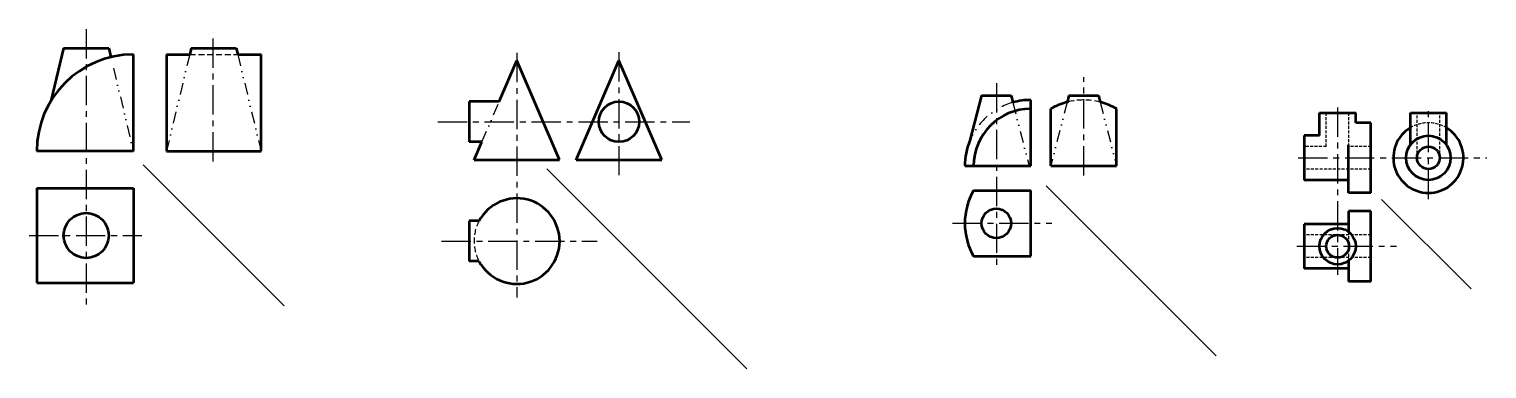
# Model space of a CAD drawing. Header units: millimetres. Extents: x 1062 to 2642, y 299 to 667.
import ezdxf

# ---------------------------------------------------------------- set-up
doc = ezdxf.new("R2010")
doc.units = ezdxf.units.MM
for name, pattern in [('CENTER', [50.8, 31.75, -6.35, 6.35, -6.35]), ('DIVIDE', [31.75, 12.7, -6.35, 0, -6.35, 0, -6.35]), ('HIDDEN', [9.525, 6.35, -3.175])]:
    doc.linetypes.add(name, pattern=pattern)
for name, color, linetype in [('中心线', 1, 'CENTER'), ('双点画线', 6, 'DIVIDE'), ('细实线', 7, 'Continuous'), ('虚线', 5, 'HIDDEN')]:
    doc.layers.add(name, color=color, linetype=linetype)
doc.layers.add('粗实线', color=7, linetype='Continuous', lineweight=50)

msp = doc.modelspace()

# ---------------------------------------------------------------- linework, layer by layer
at = {"layer": '中心线'}
for p, q in [((1123.9, 666.9), (1123.9, 368.2)), ((1261.5, 523.5), (1261.5, 663.2)), ((1590.8, 641.1), (1590.8, 376)), ((1701.5, 641.8), (1701.5, 507.3)), ((2110.5, 608.4), (2110.5, 406.6)), ((2205.2, 508.3), (2205.2, 614.9)), ((2480.4, 582), (2480.4, 400.4)), ((2578.8, 482.6), (2578.8, 584)), ((1505.1, 566.5), (1778.2, 566.5)), ((2437.6, 527.4), (2642.1, 527.4)), ((1062.2, 443.2), (1184.2, 443.2)), ((2062.8, 456.4), (2170.6, 456.4)), ((1509, 437.1), (1677.7, 437.1)), ((2436, 431.5), (2544.2, 431.5))]:
    msp.add_line(p, q, dxfattribs=at)
at = {"layer": '双点画线'}
for p, q in [((1236.2, 639.4), (1211, 534.6)), ((1288.3, 639.4), (1313.6, 534.6)), ((1153.6, 624.7), (1175.2, 534.6)), ((1552.7, 544.6), (1571.6, 588.4)), ((2128.4, 587.4), (2146.2, 518.6)), ((2187.3, 587.8), (2169.5, 518.6)), ((2223.1, 587.8), (2240.9, 518.6))]:
    msp.add_line(p, q, dxfattribs=at)
msp.add_arc((2147.8, 518.6), 71.5, 105.7334, 157.4196, dxfattribs=at)
at = {"layer": '粗实线'}
for p, q in [((1099.4, 646.1), (1085.7, 588.9)), ((1099.6, 646.1), (1148.5, 646.1)), ((1148.5, 646.1), (1150.8, 636.5)), ((1175.2, 534.6), (1175.2, 639.4)), ((1211, 639.4), (1211, 534.6)), ((1211, 639.4), (1236.2, 639.4)), ((1237.8, 646.1), (1236.2, 639.4)), ((1237.8, 646.1), (1286.7, 646.1)), ((1286.7, 646.1), (1288.3, 639.4)), ((1288.3, 639.4), (1313.6, 639.4)), ((1313.6, 534.6), (1313.6, 639.4)), ((1571.6, 588.4), (1590.8, 632.9)), ((1637.1, 525.3), (1590.8, 632.9)), ((1655.2, 525.3), (1701.5, 632.9)), ((1747.9, 525.3), (1701.5, 632.9)), ((1539.2, 588.4), (1539.2, 544.6)), ((1571.6, 588.4), (1539.2, 588.4)), ((2094.4, 594.8), (2081.8, 546)), ((2094.4, 594.8), (2126.5, 594.8)), ((2126.5, 594.8), (2128.4, 587.4)), ((2147.8, 518.6), (2147.8, 590)), ((2189.2, 594.8), (2187.1, 586.9)), ((2189.2, 594.8), (2221.3, 594.8)), ((2221.3, 594.8), (2223.1, 587.8)), ((2169.5, 518.6), (2169.5, 580.5)), ((2240.9, 518.6), (2240.9, 580.5)), ((2460.8, 551.5), (2460.8, 576.3)), ((2460.8, 576.3), (2500, 576.3)), ((2500, 565.4), (2500, 576.3)), ((2559.2, 541.5), (2559.2, 576.3)), ((2559.2, 576.3), (2598.4, 576.3)), ((2598.4, 541.5), (2598.4, 576.3)), ((2516.5, 565.4), (2500, 565.4)), ((2516.5, 489.4), (2516.5, 565.4)), ((1552.7, 544.6), (1539.2, 544.6)), ((1544.4, 525.3), (1552.7, 544.6)), ((2460.8, 551.5), (2444, 551.5)), ((2444, 551.5), (2444, 503.3)), ((2492.2, 489.4), (2492.2, 541.5)), ((1175.2, 534.6), (1070.5, 534.6)), ((1211, 534.6), (1313.6, 534.6)), ((1544.4, 525.3), (1637.1, 525.3)), ((1655.2, 525.3), (1747.9, 525.3)), ((2076.4, 518.6), (2147.8, 518.6)), ((2169.5, 518.6), (2240.9, 518.6)), ((1070.5, 494.5), (1070.5, 392)), ((1070.5, 494.5), (1175.2, 494.5)), ((1175.2, 494.5), (1175.2, 392)), ((2085.9, 492.1), (2147.8, 492.1)), ((2147.8, 420.7), (2147.8, 492.1)), ((2492.2, 503.3), (2444, 503.3)), ((2516.5, 489.4), (2492.2, 489.4)), ((1539.2, 459), (1539.2, 415.2)), ((1549.9, 459), (1539.2, 459)), ((2492.2, 469.5), (2492.2, 447.2)), ((2516.5, 469.5), (2492.2, 469.5)), ((2516.5, 393.5), (2516.5, 469.5)), ((2492.2, 455.6), (2444, 455.6)), ((2444, 455.6), (2444, 407.4)), ((1549.9, 415.2), (1539.2, 415.2)), ((2085.9, 420.7), (2147.8, 420.7)), ((2492.2, 415.8), (2492.2, 393.5)), ((2492.2, 407.4), (2444, 407.4)), ((1070.5, 392), (1175.2, 392)), ((2516.5, 393.5), (2492.2, 393.5))]:
    msp.add_line(p, q, dxfattribs=at)
for centre, radius in [((1701.5, 566.5), 21.9), ((2578.8, 527.4), 24.1), ((2578.8, 527.4), 12.3), ((1124, 443.2), 24.4), ((2110.5, 456.4), 16), ((2480.4, 431.5), 19.6), ((2480.4, 431.5), 12.3)]:
    msp.add_circle(centre, radius, dxfattribs=at)
for centre, radius, start, end in [((1175.2, 534.6), 104.8, 90, 180), ((2147.8, 518.6), 71.5, 90, 105.7334), ((2205.2, 518.6), 71.5, 105.9445, 119.9693), ((2205.2, 518.6), 71.5, 104.4835, 105.9445), ((2205.2, 518.6), 71.5, 74.0555, 75.5165), ((2205.2, 518.6), 71.5, 60.0307, 74.0555), ((2147.8, 518.6), 61.9, 90, 180), ((2578.8, 527.4), 38, 121.0446, 58.9554), ((2147.8, 518.6), 71.5, 157.4196, 180), ((2147.8, 456.4), 71.5, 150.0307, 209.9693), ((1590.8, 437.1), 46.4, 208.1786, 151.8214), ((1175.2, 534.6), 104.8, 240.6715, 240.7318)]:
    msp.add_arc(centre, radius, start, end, dxfattribs=at)
at = {"layer": '细实线'}
for p, q in [((1185.7, 519.8), (1338.6, 366.9)), ((1623.2, 515.5), (1840, 298.7)), ((2164.6, 497), (2348.8, 312.9)), ((2527.9, 482.4), (2625, 385.3))]:
    msp.add_line(p, q, dxfattribs=at)
at = {"layer": '虚线'}
msp.add_line((1236.2, 639.4), (1288.3, 639.4), dxfattribs=at)
at = {"layer": '虚线', "ltscale": 0.5}
for p, q in [((2468.1, 539.7), (2468.1, 576.3)), ((2492.7, 539.7), (2492.7, 576.3)), ((2566.5, 527.4), (2566.5, 576.3)), ((2591.1, 527.4), (2591.1, 576.3)), ((2468.1, 539.7), (2444, 539.7)), ((2516.5, 539.7), (2492.2, 539.7)), ((2516.5, 515.1), (2444, 515.1)), ((2516.5, 443.8), (2444, 443.8)), ((2492.2, 447.2), (2492.2, 415.8)), ((2516.5, 419.2), (2444, 419.2))]:
    msp.add_line(p, q, dxfattribs=at)
at = {"layer": '虚线'}
for centre, radius, start, end in [((2205.2, 518.6), 71.5, 75.5165, 104.4835), ((1590.8, 437.1), 46.4, 151.8214, 208.1786)]:
    msp.add_arc(centre, radius, start, end, dxfattribs=at)
at = {"layer": '虚线', "ltscale": 0.5}
msp.add_arc((2578.8, 527.4), 38, 58.9554, 121.0446, dxfattribs=at)

doc.saveas('drawing.dxf')
